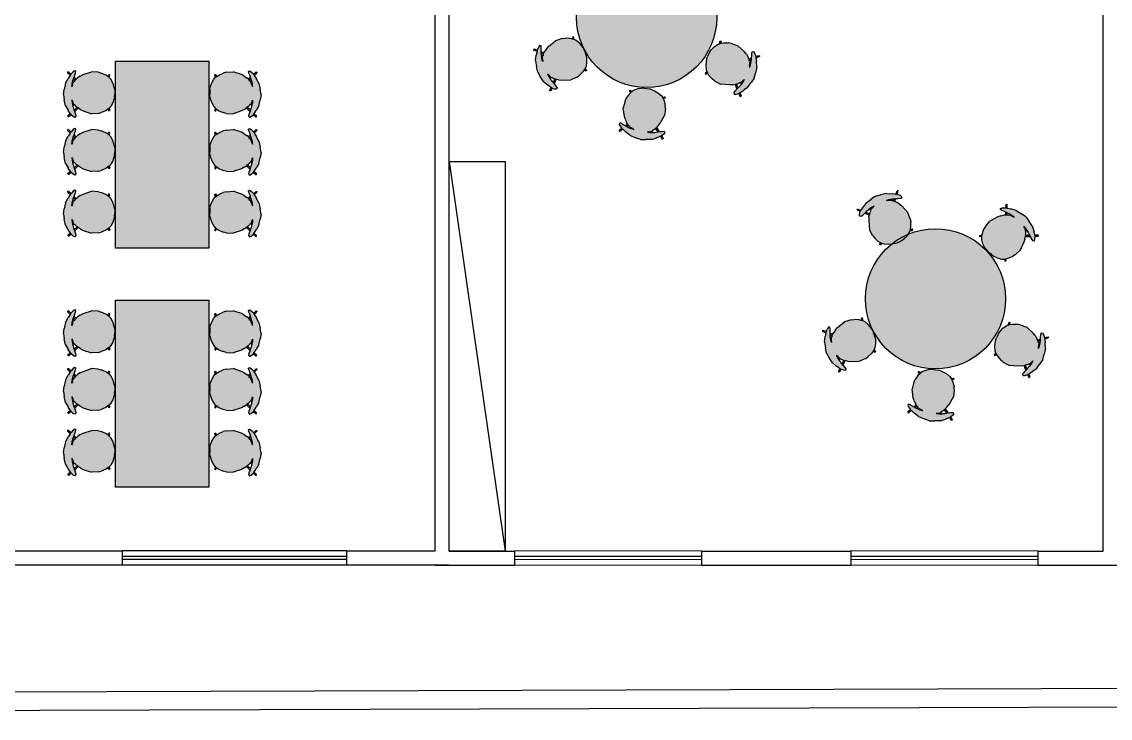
# Model space of a CAD drawing. Header units: centimetres. Extents: x 0 to 1084401, y -139216 to 99734.
# Drawn here: x 907743 to 908908, y 9713 to 10458 of the extents above; entities that cross this region are included whole.
import ezdxf

# ---------------------------------------------------------------- set-up
doc = ezdxf.new("R2010")
doc.units = ezdxf.units.CM
doc.header["$LTSCALE"] = 4
for name, color, linetype in [('0.2', 2, 'Continuous'), ('0.6', 6, 'Continuous'), ('AIT-AUX-03', 2, 'Continuous'), ('AIT-LAY-HTC', 254, 'Continuous'), ('AIT-LAY-MOB', 2, 'Continuous')]:
    doc.layers.add(name, color=color, linetype=linetype)

# ---------------------------------------------------------------- blocks, each defined once
blk = doc.blocks.new('A$C09BB7211')
at = {"layer": 'AIT-LAY-HTC'}
h = blk.add_hatch(color=251, dxfattribs=at)
edge = h.paths.add_edge_path()
edge.add_arc((0.25, 0.25), 0.25, 0, 360)
blk.add_circle((0.25, 0.25, 0), 0.25)
blk = doc.blocks.new('cadeira formiga')
at = {"layer": 'AIT-LAY-HTC'}
h = blk.add_hatch(color=7, dxfattribs=at)
h.set_gradient(color1=(255, 255, 255), color2=(237, 228, 202), rotation=45, tint=1, name='INVSPHERICAL')
h.paths.add_polyline_path([(0.147, -0.215), (0.179, -0.223), (0.254, -0.228), (0.346, -0.198), (0.376, -0.182), (0.405, -0.162), (0.421, -0.149), (0.427, -0.144), (0.431, -0.137), (0.436, -0.128), (0.439, -0.127), (0.443, -0.132), (0.446, -0.128), (0.452, -0.109), (0.462, -0.079), (0.466, -0.07), (0.467, -0.069), (0.465, -0.098), (0.457, -0.132), (0.449, -0.156), (0.444, -0.171), (0.436, -0.193), (0.428, -0.215), (0.423, -0.232), (0.434, -0.24), (0.453, -0.229), (0.477, -0.205), (0.479, -0.203), (0.486, -0.19), (0.507, -0.156), (0.536, -0.103), (0.55, -0.037), (0.559, 0.02), (0.55, 0.076), (0.536, 0.141), (0.514, 0.179), (0.509, 0.189), (0.507, 0.192), (0.477, 0.239), (0.453, 0.259), (0.434, 0.268), (0.423, 0.254), (0.428, 0.235), (0.436, 0.21), (0.449, 0.172), (0.454, 0.157), (0.457, 0.146), (0.465, 0.11), (0.467, 0.08), (0.466, 0.079), (0.462, 0.087), (0.452, 0.116), (0.446, 0.133), (0.443, 0.135), (0.439, 0.129), (0.436, 0.129), (0.432, 0.137), (0.427, 0.144), (0.422, 0.148), (0.405, 0.162), (0.376, 0.181), (0.346, 0.198), (0.254, 0.229), (0.179, 0.225), (0.147, 0.216), (0.099, 0.195), (0.076, 0.179), (0.064, 0.171), (0.061, 0.169), (0.045, 0.15), (0.023, 0.111), (0.01, 0.073), (0.003, 0.043), (0, 0.014), (0, -0.014), (0.003, -0.043), (0.01, -0.073), (0.023, -0.11), (0.045, -0.148), (0.061, -0.166), (0.065, -0.169), (0.077, -0.178), (0.099, -0.193)])
h = blk.add_hatch(color=7, dxfattribs=at)
h.set_gradient(color1=(255, 255, 255), color2=(214, 214, 214), tint=1, name='INVSPHERICAL')
h.paths.add_polyline_path([(0.443, 0.189), (0.438, 0.205), (0.433, 0.2), (0.399, 0.166), (0.405, 0.162), (0.411, 0.157)])
h.paths.add_polyline_path([(0.476, 0.239), (0.477, 0.239), (0.484, 0.228), (0.51, 0.252), (0.509, 0.26), (0.501, 0.262)])
h.paths.add_polyline_path([(0.438, -0.166), (0.444, -0.171), (0.449, -0.156), (0.434, -0.141), (0.431, -0.137), (0.427, -0.144), (0.421, -0.149), (0.424, -0.151)])
h.paths.add_polyline_path([(0.506, -0.227), (0.514, -0.226), (0.515, -0.218), (0.486, -0.19), (0.479, -0.203)])
h = blk.add_hatch(color=7, dxfattribs=at)
h.set_gradient(color1=(255, 255, 255), color2=(214, 214, 214), tint=1, name='INVSPHERICAL')
h.paths.add_polyline_path([(0.073, 0.182), (0.069, 0.191), (0.069, 0.191), (0.065, 0.199), (0.065, 0.198), (0.057, 0.197), (0.057, 0.197), (0.056, 0.189), (0.062, 0.172), (0.064, 0.171), (0.076, 0.179)])
h = blk.add_hatch(color=7, dxfattribs=at)
h.set_gradient(color1=(255, 255, 255), color2=(214, 214, 214), tint=1, name='INVSPHERICAL')
h.paths.add_polyline_path([(0.073, -0.182), (0.077, -0.178), (0.065, -0.169), (0.065, -0.169), (0.062, -0.172), (0.056, -0.189), (0.057, -0.197), (0.065, -0.198), (0.069, -0.191), (0.069, -0.191)])
for p, q in [((0.423, 0.254), (0.434, 0.268)), ((0.428, 0.235), (0.423, 0.254)), ((0.434, 0.268), (0.453, 0.259)), ((0.453, 0.259), (0.477, 0.239)), ((0.476, 0.239), (0.501, 0.262)), ((0.477, 0.239), (0.507, 0.192)), ((0.484, 0.228), (0.51, 0.252)), ((0.501, 0.262), (0.509, 0.26)), ((0.509, 0.26), (0.509, 0.26)), ((0.509, 0.26), (0.51, 0.252)), ((0.51, 0.252), (0.51, 0.252)), ((0.023, 0.111), (0.045, 0.15)), ((0.045, 0.15), (0.061, 0.169)), ((0.056, 0.189), (0.057, 0.197)), ((0.062, 0.172), (0.056, 0.189)), ((0.057, 0.197), (0.065, 0.198)), ((0.057, 0.197), (0.057, 0.197)), ((0.061, 0.169), (0.064, 0.171)), ((0.064, 0.171), (0.062, 0.172)), ((0.064, 0.171), (0.076, 0.179)), ((0.065, 0.199), (0.069, 0.191)), ((0.065, 0.198), (0.065, 0.199)), ((0.073, 0.182), (0.069, 0.191)), ((0.069, 0.191), (0.069, 0.191)), ((0.073, 0.182), (0.072, 0.183)), ((0.076, 0.179), (0.073, 0.182)), ((0.076, 0.179), (0.099, 0.195)), ((0.099, 0.195), (0.147, 0.216)), ((0.179, 0.225), (0.147, 0.216)), ((0.179, 0.225), (0.254, 0.229)), ((0.346, 0.198), (0.254, 0.229)), ((0.376, 0.181), (0.346, 0.198)), ((0.376, 0.181), (0.405, 0.162)), ((0.399, 0.166), (0.433, 0.2)), ((0.422, 0.148), (0.405, 0.162)), ((0.411, 0.157), (0.443, 0.189)), ((0.421, 0.188), (0.424, 0.191)), ((0.427, 0.144), (0.422, 0.148)), ((0.429, 0.175), (0.425, 0.172)), ((0.432, 0.137), (0.427, 0.144)), ((0.436, 0.21), (0.428, 0.235)), ((0.436, 0.129), (0.432, 0.137)), ((0.433, 0.2), (0.438, 0.205)), ((0.449, 0.172), (0.436, 0.21)), ((0.439, 0.129), (0.436, 0.129)), ((0.443, 0.135), (0.439, 0.129)), ((0.443, 0.135), (0.446, 0.133)), ((0.452, 0.116), (0.446, 0.133)), ((0.454, 0.157), (0.449, 0.172)), ((0.457, 0.146), (0.454, 0.157)), ((0.465, 0.11), (0.457, 0.146)), ((0.509, 0.189), (0.507, 0.192)), ((0.514, 0.179), (0.509, 0.189)), ((0.536, 0.141), (0.514, 0.179)), ((0.536, 0.141), (0.55, 0.076)), ((0.003, 0.043), (0, 0.014)), ((0, -0.014), (0, 0.014)), ((0.003, 0.043), (0.01, 0.073)), ((0.01, 0.073), (0.023, 0.111)), ((0.462, 0.087), (0.452, 0.116)), ((0.462, 0.087), (0.466, 0.079)), ((0.467, 0.08), (0.465, 0.11)), ((0.466, 0.079), (0.467, 0.08)), ((0.559, 0.02), (0.55, 0.076)), ((0.559, 0.02), (0.55, -0.037)), ((0.003, -0.043), (0, -0.014)), ((0.003, -0.043), (0.01, -0.073)), ((0.01, -0.073), (0.023, -0.11)), ((0.023, -0.11), (0.045, -0.148)), ((0.452, -0.109), (0.446, -0.128)), ((0.462, -0.079), (0.452, -0.109)), ((0.465, -0.098), (0.457, -0.132)), ((0.462, -0.079), (0.466, -0.07)), ((0.467, -0.069), (0.465, -0.098)), ((0.466, -0.07), (0.467, -0.069)), ((0.536, -0.103), (0.507, -0.156)), ((0.536, -0.103), (0.55, -0.037)), ((0.045, -0.148), (0.061, -0.166)), ((0.062, -0.172), (0.056, -0.189)), ((0.056, -0.189), (0.057, -0.197)), ((0.057, -0.197), (0.057, -0.197)), ((0.057, -0.197), (0.065, -0.198)), ((0.061, -0.166), (0.065, -0.169)), ((0.065, -0.169), (0.062, -0.172)), ((0.065, -0.169), (0.077, -0.178)), ((0.065, -0.199), (0.069, -0.191)), ((0.065, -0.198), (0.065, -0.199)), ((0.073, -0.182), (0.069, -0.191)), ((0.069, -0.191), (0.069, -0.191)), ((0.073, -0.182), (0.072, -0.183)), ((0.077, -0.178), (0.073, -0.182)), ((0.077, -0.178), (0.099, -0.193)), ((0.099, -0.193), (0.147, -0.215)), ((0.179, -0.223), (0.147, -0.215)), ((0.179, -0.223), (0.254, -0.228)), ((0.346, -0.198), (0.254, -0.228)), ((0.376, -0.182), (0.346, -0.198)), ((0.376, -0.182), (0.405, -0.162)), ((0.421, -0.149), (0.405, -0.162)), ((0.427, -0.144), (0.421, -0.149)), ((0.421, -0.149), (0.424, -0.151)), ((0.428, -0.215), (0.423, -0.232)), ((0.423, -0.232), (0.434, -0.24)), ((0.424, -0.151), (0.438, -0.166)), ((0.431, -0.137), (0.427, -0.144)), ((0.436, -0.193), (0.428, -0.215)), ((0.436, -0.128), (0.431, -0.137)), ((0.434, -0.141), (0.431, -0.137)), ((0.434, -0.141), (0.449, -0.156)), ((0.434, -0.24), (0.453, -0.229)), ((0.439, -0.127), (0.436, -0.128)), ((0.444, -0.171), (0.436, -0.193)), ((0.438, -0.166), (0.444, -0.171)), ((0.443, -0.132), (0.439, -0.127)), ((0.443, -0.132), (0.446, -0.128)), ((0.449, -0.156), (0.444, -0.171)), ((0.457, -0.132), (0.449, -0.156)), ((0.449, -0.156), (0.449, -0.156)), ((0.453, -0.229), (0.477, -0.205)), ((0.477, -0.205), (0.479, -0.203)), ((0.479, -0.203), (0.486, -0.19)), ((0.479, -0.203), (0.506, -0.227)), ((0.486, -0.19), (0.507, -0.156)), ((0.486, -0.19), (0.515, -0.218)), ((0.506, -0.227), (0.514, -0.226)), ((0.514, -0.226), (0.515, -0.218)), ((0.514, -0.226), (0.514, -0.226)), ((0.515, -0.218), (0.515, -0.218))]:
    blk.add_line(p, q)
blk = doc.blocks.new('TDS-190MTOP')
at = {"layer": 'AIT-LAY-HTC'}
blk.add_hatch(color=256, dxfattribs=at).paths.add_polyline_path([(-190, 94.9), (-190, 0), (0, 0), (0, 94.9)])
at = {"linetype": 'Continuous'}
for p, q in [((-190, 0), (-190, 94.9)), ((-190, 94.9), (0, 94.9)), ((0, 94.9), (0, 0)), ((0, 0), (-190, 0))]:
    blk.add_line(p, q, dxfattribs=at)

msp = doc.modelspace()

# ---------------------------------------------------------------- linework, layer by layer
at = {"layer": '0.2'}
for p, q in [((908200.235, 10308.853), (908260.235, 9892.013)), ((908090.235, 9892.264), (907850.235, 9892.264)), ((908470.235, 9892.013), (908270.235, 9892.264)), ((908830.235, 9892.013), (908630.235, 9892.264)), ((908090.235, 9886.264), (907850.235, 9886.264)), ((907850.235, 9883.264), (908090.235, 9883.264)), ((908470.235, 9886.013), (908270.235, 9886.264)), ((908270.235, 9883.264), (908470.235, 9883.013)), ((908830.235, 9886.013), (908630.235, 9886.264)), ((908630.235, 9883.264), (908830.235, 9883.013)), ((907850.235, 9877.264), (908090.235, 9877.264)), ((908270.235, 9877.264), (908470.235, 9877.013)), ((908630.235, 9877.264), (908830.235, 9877.013))]:
    msp.add_line(p, q, dxfattribs=at)
msp.add_lwpolyline([(908200.235, 9892.013), (908200.235, 10308.853), (908260.235, 10308.853), (908260.235, 9892.013)], close=True, dxfattribs=at)
at = {"layer": '0.6'}
for p, q in [((907850.235, 9892.264), (907850.235, 9877.264)), ((908090.235, 9892.264), (908090.235, 9877.264)), ((908270.235, 9892.013), (908270.235, 9877.013)), ((908470.235, 9892.013), (908470.235, 9877.013)), ((908630.235, 9892.013), (908630.235, 9877.013)), ((908830.235, 9892.013), (908830.235, 9877.013))]:
    msp.add_line(p, q, dxfattribs=at)
for points in [[(908090.235, 9892.264), (908185.235, 9892.264), (908185.235, 10792.013), (908085.235, 10792.013)], [(908200.235, 9892.013), (908200.235, 10792.013)], [(908830.235, 9892.013), (908900.235, 9892.013), (908900.235, 10792.013), (908750.235, 10792.013)], [(907700.235, 9892.264), (907850.235, 9892.264)], [(908200.235, 9892.013), (908270.235, 9892.013)], [(908470.235, 9892.013), (908630.235, 9892.013)], [(907700.235, 9877.264), (907850.235, 9877.264)], [(908090.235, 9877.264), (908200.235, 9877.264)], [(908185.235, 9877.264), (908185.235, 9877.013), (908270.235, 9877.013)], [(908470.235, 9877.013), (908630.235, 9877.013)], [(908830.235, 9877.013), (908915.235, 9877.013)], [(909055.937, 9745.21), (905055.226, 9732.493)], [(909055.937, 9725.21), (905055.226, 9713.138)]]:
    msp.add_lwpolyline(points, dxfattribs=at)

# ---------------------------------------------------------------- block references
at = {"layer": 'AIT-AUX-03', "linetype": 'Continuous', "xscale": 1.052631578934469, "yscale": 1.052631578934469, "zscale": 1.052631578934469, "rotation": 90}
for p in [(907943.066, 10416.098, 0), (907943.066, 10160.365, 0)]:
    msp.add_blockref('TDS-190MTOP', p, dxfattribs=at)
at = {"layer": 'AIT-LAY-MOB', "xscale": 299.9999999999922, "yscale": 299.9999999999922, "zscale": 299.9999999999922}
for p in [(908336.544, 10387.761), (908645.707, 10086.85)]:
    msp.add_blockref('A$C09BB7211', p, dxfattribs=at)
at = {"layer": 'AIT-LAY-MOB', "ltscale": 3}
for p, xscale, yscale, zscale, rotation in [((908345.506, 10426.017), 98.30781786159399, 98.30781786159399, 98.30781786159399, 201.0221909319808), ((908477.241, 10422.38), -98.30781786159397, 98.30781786159396, 98.30781786159399, 155.5994417422017), ((907842.338, 10382.255), 98.307817861594, 98.307817861594, 98.307817861594, 180), ((907943.866, 10382.255), -98.307817861594, 98.307817861594, 98.307817861594, 180), ((908413.243, 10386.628), 98.30781786159396, 98.30781786159396, 98.30781786159396, 259.229875372842), ((907842.338, 10320.494), 98.307817861594, 98.307817861594, 98.307817861594, 180), ((907943.866, 10320.494), -98.307817861594, 98.307817861594, 98.307817861594, 180), ((907842.338, 10254.442), 98.307817861594, 98.307817861594, 98.307817861594, 180), ((907943.866, 10254.442), -98.307817861594, 98.307817861594, 98.307817861594, 180), ((908680.981, 10222.341), 98.30781786159399, 98.30781786159399, 98.30781786159399, 114.4005770981771), ((908777.753, 10211.478), -98.30781786159397, 98.30781786159399, 98.30781786159399, 225.9954382708892), ((907842.338, 10126.523), 98.307817861594, 98.307817861594, 98.307817861594, 180), ((907943.866, 10126.523), -98.307817861594, 98.307817861594, 98.307817861594, 180), ((908654.669, 10125.106), 98.30781786159399, 98.30781786159399, 98.30781786159399, 201.0221909319808), ((908786.404, 10121.47), -98.30781786159397, 98.30781786159396, 98.30781786159399, 155.5994417422017), ((908722.406, 10085.717), 98.30781786159396, 98.30781786159396, 98.30781786159396, 259.229875372842), ((907842.338, 10064.762), 98.307817861594, 98.307817861594, 98.307817861594, 180), ((907943.866, 10064.762), -98.307817861594, 98.307817861594, 98.307817861594, 180), ((907842.338, 9998.709), 98.307817861594, 98.307817861594, 98.307817861594, 180), ((907943.866, 9998.709), -98.307817861594, 98.307817861594, 98.307817861594, 180)]:
    msp.add_blockref('cadeira formiga', p, dxfattribs=dict(at, xscale=xscale, yscale=yscale, zscale=zscale, rotation=rotation))

doc.saveas('drawing.dxf')
